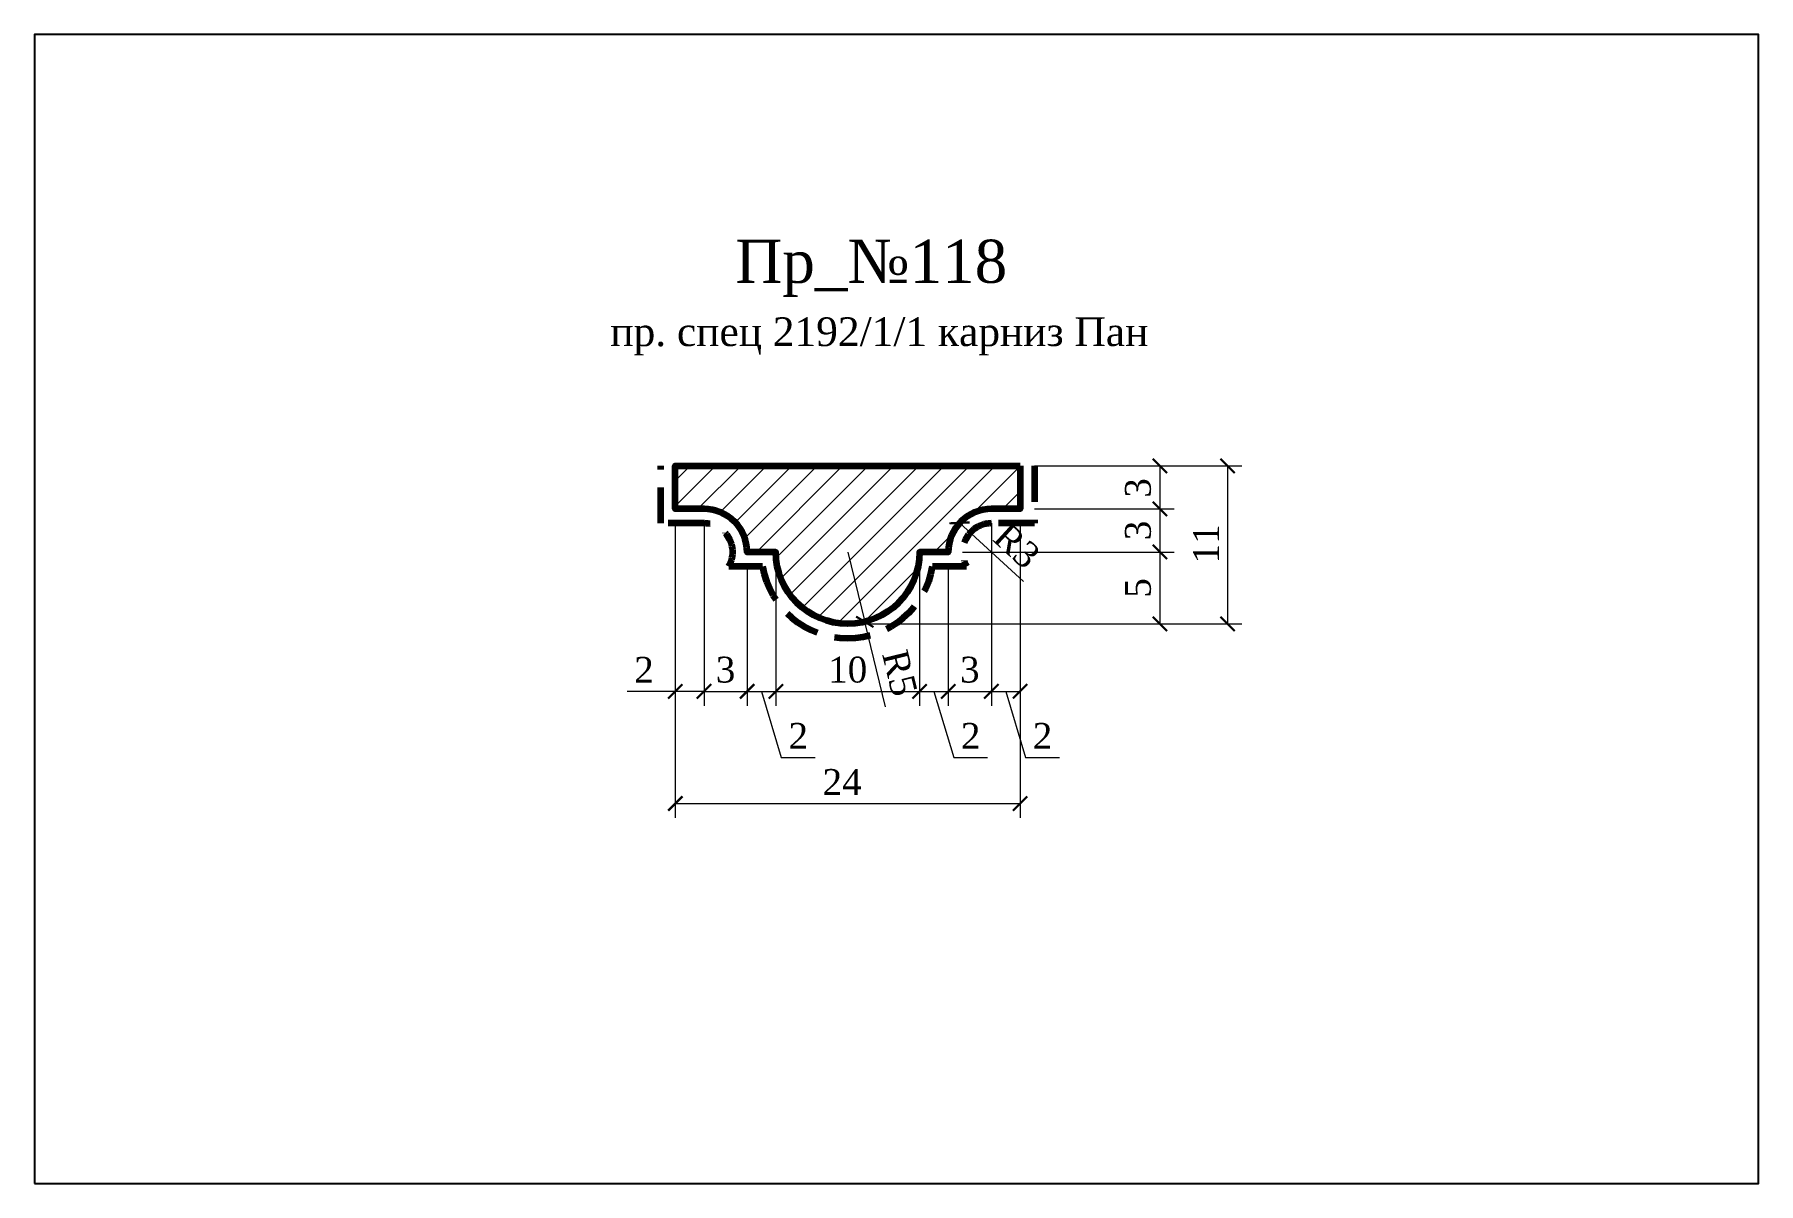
# Model space of a CAD drawing. Header units: millimetres. Extents: x 309122 to 309242, y -98111 to -98031.
import ezdxf

# ---------------------------------------------------------------- set-up
doc = ezdxf.new("R2010")
doc.units = ezdxf.units.MM
doc.header["$MEASUREMENT"] = 0
doc.linetypes.add('HIDDEN', pattern=[0.375, 0.25, -0.125])
doc.layers.add('Outside panel', color=7, linetype='Continuous', lineweight=18, true_color=0x7f5e57)
doc.layers.add('линия 15', color=7, linetype='Continuous', lineweight=15)
doc.layers.add('линия 50', color=1, linetype='Continuous', lineweight=140)
doc.styles.add('ELECT', font='times.ttf')
doc.styles.get("Standard").update_dxf_attribs({"font": 'times.ttf'})
doc.dimstyles.new('M_1', dxfattribs={"dimtxt": 1.8, "dimasz": 1, "dimexe": 1, "dimexo": 1, "dimgap": 0.6, "dimtad": 1, "dimdec": 0, "dimdsep": 46, "dimtxsty": 'Standard', "dimblk": 'ARCHTICK', "dimcen": -5, "dimclrd": 7, "dimclre": 7, "dimclrt": 7, "dimadec": 0, "dimazin": 0, "dimtfac": 1, "dimtdec": 0, "dimtmove": 0, "dimatfit": 3, "dimfxl": 1, "dimtolj": 1, "dimtzin": 0, "dimlwd": 5, "dimlwe": 5, "dimarcsym": 0})

# ---------------------------------------------------------------- blocks, each defined once
blk = doc.blocks.new('_ArchTick')
at = {"color": 0, "linetype": 'ByBlock', "const_width": 0.15}
blk.add_lwpolyline([(-0.5, -0.5), (0.5, 0.5)], dxfattribs=at)
blk = doc.blocks.new('*D14')
at = {"layer": 'Defpoints', "color": 0, "ltscale": 1000, "transparency": 16777216}
for p in [(309178.18, -98067.06), (309179.37, -98071.92)]:
    blk.add_point(p, dxfattribs=at)
at = {"layer": 'линия 15', "color": 7, "lineweight": 5, "ltscale": 1000, "transparency": 16777216}
for p in [(309178.18, -98067.06), (309180.81, -98077.83)]:
    blk.add_line(p, (309179.37, -98071.92), dxfattribs=at)
at = {"layer": 'линия 15', "color": 7, "lineweight": 5, "ltscale": 1000, "transparency": 16777216, "rotation": 103.742993231474}
blk.add_blockref('_ArchTick', (309179.37, -98071.92), dxfattribs=at)
at = {"layer": 'линия 15', "color": 7, "ltscale": 1000, "transparency": 16777216, "insert": (309181.8, -98075.48), "char_height": 1.8, "attachment_point": 5, "rotation": 283.743}
blk.add_mtext('\\A1;R5', dxfattribs=at)
blk = doc.blocks.new('*D13')
at = {"layer": 'Defpoints', "color": 0, "ltscale": 1000, "transparency": 16777216}
for p in [(309185.97, -98065.03), (309188.18, -98067.06)]:
    blk.add_point(p, dxfattribs=at)
at = {"layer": 'линия 15', "color": 7, "lineweight": 5, "ltscale": 1000, "transparency": 16777216}
blk.add_line((309190.42, -98069.11), (309185.97, -98065.03), dxfattribs=at)
at = {"layer": 'линия 15', "color": 7, "lineweight": 5, "ltscale": 1000, "transparency": 16777216, "rotation": 137.4975540588135}
blk.add_blockref('_ArchTick', (309185.97, -98065.03), dxfattribs=at)
at = {"layer": 'линия 15', "color": 7, "ltscale": 1000, "transparency": 16777216, "insert": (309189.95, -98066.63), "char_height": 1.8, "attachment_point": 5, "rotation": 317.4976}
blk.add_mtext('\\A1;R3', dxfattribs=at)
blk = doc.blocks.new('*D12')
at = {"layer": 'Defpoints', "color": 0, "ltscale": 1000, "transparency": 16777216}
for p in [(309190.18, -98061.06), (309178.18, -98072.06), (309204.62, -98072.06)]:
    blk.add_point(p, dxfattribs=at)
at = {"layer": 'линия 15', "color": 7, "lineweight": 5, "ltscale": 1000, "transparency": 16777216}
for p, q in [((309191.18, -98061.06), (309205.62, -98061.06)), ((309204.62, -98061.06), (309204.62, -98072.06)), ((309179.18, -98072.06), (309205.62, -98072.06))]:
    blk.add_line(p, q, dxfattribs=at)
for p, rotation in [((309204.62, -98061.06), 90), ((309204.62, -98072.06), 270)]:
    blk.add_blockref('_ArchTick', p, dxfattribs=dict(at, rotation=rotation))
at = {"layer": 'линия 15', "color": 7, "ltscale": 1000, "transparency": 16777216, "insert": (309203.12, -98066.49), "char_height": 1.8, "attachment_point": 5, "rotation": 90}
blk.add_mtext('\\A1;11', dxfattribs=at)
blk = doc.blocks.new('*D11')
at = {"layer": 'Defpoints', "color": 0, "ltscale": 1000, "transparency": 16777216}
for p in [(309185.18, -98067.06), (309178.18, -98072.06), (309199.91, -98072.06)]:
    blk.add_point(p, dxfattribs=at)
at = {"layer": 'линия 15', "color": 7, "lineweight": 5, "ltscale": 1000, "transparency": 16777216}
for p, q in [((309186.18, -98067.06), (309200.91, -98067.06)), ((309199.91, -98067.06), (309199.91, -98072.06)), ((309179.18, -98072.06), (309200.91, -98072.06))]:
    blk.add_line(p, q, dxfattribs=at)
for p, rotation in [((309199.91, -98067.06), 90), ((309199.91, -98072.06), 270)]:
    blk.add_blockref('_ArchTick', p, dxfattribs=dict(at, rotation=rotation))
at = {"layer": 'линия 15', "color": 7, "ltscale": 1000, "transparency": 16777216, "insert": (309198.39, -98069.56), "char_height": 1.8, "attachment_point": 5, "rotation": 90}
blk.add_mtext('\\A1;5', dxfattribs=at)
blk = doc.blocks.new('*D10')
at = {"layer": 'Defpoints', "color": 0, "ltscale": 1000, "transparency": 16777216}
for p in [(309190.18, -98064.06), (309185.18, -98067.06), (309199.91, -98067.06)]:
    blk.add_point(p, dxfattribs=at)
at = {"layer": 'линия 15', "color": 7, "lineweight": 5, "ltscale": 1000, "transparency": 16777216}
for p, q in [((309191.18, -98064.06), (309200.91, -98064.06)), ((309199.91, -98064.06), (309199.91, -98067.06)), ((309186.18, -98067.06), (309200.91, -98067.06))]:
    blk.add_line(p, q, dxfattribs=at)
for p, rotation in [((309199.91, -98064.06), 90), ((309199.91, -98067.06), 270)]:
    blk.add_blockref('_ArchTick', p, dxfattribs=dict(at, rotation=rotation))
at = {"layer": 'линия 15', "color": 7, "ltscale": 1000, "transparency": 16777216, "insert": (309198.39, -98065.56), "char_height": 1.8, "attachment_point": 5, "rotation": 90}
blk.add_mtext('\\A1;3', dxfattribs=at)
blk = doc.blocks.new('*D9')
at = {"layer": 'Defpoints', "color": 0, "ltscale": 1000, "transparency": 16777216}
for p in [(309190.18, -98061.06), (309190.18, -98064.06), (309199.91, -98064.06)]:
    blk.add_point(p, dxfattribs=at)
at = {"layer": 'линия 15', "color": 7, "lineweight": 5, "ltscale": 1000, "transparency": 16777216}
for p, q in [((309191.18, -98061.06), (309200.91, -98061.06)), ((309199.91, -98061.06), (309199.91, -98064.06)), ((309191.18, -98064.06), (309200.91, -98064.06))]:
    blk.add_line(p, q, dxfattribs=at)
for p, rotation in [((309199.91, -98061.06), 90), ((309199.91, -98064.06), 270)]:
    blk.add_blockref('_ArchTick', p, dxfattribs=dict(at, rotation=rotation))
at = {"layer": 'линия 15', "color": 7, "ltscale": 1000, "transparency": 16777216, "insert": (309198.39, -98062.6), "char_height": 1.8, "attachment_point": 5, "rotation": 90}
blk.add_mtext('\\A1;3', dxfattribs=at)
blk = doc.blocks.new('*D8')
at = {"layer": 'Defpoints', "color": 0, "ltscale": 1000, "transparency": 16777216}
for p in [(309166.18, -98064.06), (309190.18, -98064.06), (309190.18, -98084.57)]:
    blk.add_point(p, dxfattribs=at)
at = {"layer": 'линия 15', "color": 7, "lineweight": 5, "ltscale": 1000, "transparency": 16777216}
for p, q in [((309166.18, -98065.06), (309166.18, -98085.57)), ((309190.18, -98065.06), (309190.18, -98085.57)), ((309166.18, -98084.57), (309190.18, -98084.57))]:
    blk.add_line(p, q, dxfattribs=at)
at = {"layer": 'линия 15', "color": 7, "lineweight": 5, "ltscale": 1000, "transparency": 16777216, "rotation": 180}
blk.add_blockref('_ArchTick', (309166.18, -98084.57), dxfattribs=at)
at = {"layer": 'линия 15', "color": 7, "lineweight": 5, "ltscale": 1000, "transparency": 16777216}
blk.add_blockref('_ArchTick', (309190.18, -98084.57), dxfattribs=at)
at = {"layer": 'линия 15', "color": 7, "ltscale": 1000, "transparency": 16777216, "insert": (309177.79, -98083.07), "char_height": 1.8, "attachment_point": 5}
blk.add_mtext('\\A1;24', dxfattribs=at)
blk = doc.blocks.new('*D7')
at = {"layer": 'Defpoints', "color": 0, "ltscale": 1000, "transparency": 16777216}
for p in [(309188.18, -98064.06), (309190.18, -98064.06), (309190.18, -98076.76)]:
    blk.add_point(p, dxfattribs=at)
at = {"layer": 'линия 15', "color": 7, "lineweight": 5, "ltscale": 1000, "transparency": 16777216}
for p, q in [((309188.18, -98065.06), (309188.18, -98077.76)), ((309190.18, -98065.06), (309190.18, -98077.76)), ((309188.18, -98076.76), (309190.18, -98076.76)), ((309189.18, -98076.76), (309190.56, -98081.36)), ((309190.56, -98081.36), (309192.92, -98081.36))]:
    blk.add_line(p, q, dxfattribs=at)
at = {"layer": 'линия 15', "color": 7, "lineweight": 5, "ltscale": 1000, "transparency": 16777216, "rotation": 180}
blk.add_blockref('_ArchTick', (309188.18, -98076.76), dxfattribs=at)
at = {"layer": 'линия 15', "color": 7, "lineweight": 5, "ltscale": 1000, "transparency": 16777216}
blk.add_blockref('_ArchTick', (309190.18, -98076.76), dxfattribs=at)
at = {"layer": 'линия 15', "color": 7, "ltscale": 1000, "transparency": 16777216, "insert": (309191.74, -98079.86), "char_height": 1.8, "attachment_point": 5}
blk.add_mtext('\\A1;2', dxfattribs=at)
blk = doc.blocks.new('*D5')
at = {"layer": 'Defpoints', "color": 0, "ltscale": 1000, "transparency": 16777216}
for p in [(309183.18, -98067.06), (309185.18, -98067.06), (309185.18, -98076.76)]:
    blk.add_point(p, dxfattribs=at)
at = {"layer": 'линия 15', "color": 7, "lineweight": 5, "ltscale": 1000, "transparency": 16777216}
for p, q in [((309183.18, -98068.06), (309183.18, -98077.76)), ((309185.18, -98068.06), (309185.18, -98077.76)), ((309183.18, -98076.76), (309185.18, -98076.76)), ((309184.18, -98076.76), (309185.56, -98081.36)), ((309185.56, -98081.36), (309187.92, -98081.36))]:
    blk.add_line(p, q, dxfattribs=at)
at = {"layer": 'линия 15', "color": 7, "lineweight": 5, "ltscale": 1000, "transparency": 16777216, "rotation": 180}
blk.add_blockref('_ArchTick', (309183.18, -98076.76), dxfattribs=at)
at = {"layer": 'линия 15', "color": 7, "lineweight": 5, "ltscale": 1000, "transparency": 16777216}
blk.add_blockref('_ArchTick', (309185.18, -98076.76), dxfattribs=at)
at = {"layer": 'линия 15', "color": 7, "ltscale": 1000, "transparency": 16777216, "insert": (309186.74, -98079.86), "char_height": 1.8, "attachment_point": 5}
blk.add_mtext('\\A1;2', dxfattribs=at)
blk = doc.blocks.new('*D3')
at = {"layer": 'Defpoints', "color": 0, "ltscale": 1000, "transparency": 16777216}
for p in [(309171.18, -98067.06), (309173.18, -98067.06), (309173.18, -98076.76)]:
    blk.add_point(p, dxfattribs=at)
at = {"layer": 'линия 15', "color": 7, "lineweight": 5, "ltscale": 1000, "transparency": 16777216}
for p, q in [((309171.18, -98068.06), (309171.18, -98077.76)), ((309173.18, -98068.06), (309173.18, -98077.76)), ((309171.18, -98076.76), (309173.18, -98076.76)), ((309172.18, -98076.76), (309173.56, -98081.36)), ((309173.56, -98081.36), (309175.92, -98081.36))]:
    blk.add_line(p, q, dxfattribs=at)
at = {"layer": 'линия 15', "color": 7, "lineweight": 5, "ltscale": 1000, "transparency": 16777216, "rotation": 180}
blk.add_blockref('_ArchTick', (309171.18, -98076.76), dxfattribs=at)
at = {"layer": 'линия 15', "color": 7, "lineweight": 5, "ltscale": 1000, "transparency": 16777216}
blk.add_blockref('_ArchTick', (309173.18, -98076.76), dxfattribs=at)
at = {"layer": 'линия 15', "color": 7, "ltscale": 1000, "transparency": 16777216, "insert": (309174.74, -98079.86), "char_height": 1.8, "attachment_point": 5}
blk.add_mtext('\\A1;2', dxfattribs=at)
blk = doc.blocks.new('*D1')
at = {"layer": 'Defpoints', "color": 0, "ltscale": 1000, "transparency": 16777216}
for p in [(309166.18, -98064.06), (309168.18, -98064.06), (309168.18, -98076.76)]:
    blk.add_point(p, dxfattribs=at)
at = {"layer": 'линия 15', "color": 7, "lineweight": 5, "ltscale": 1000, "transparency": 16777216}
for p, q in [((309166.18, -98065.06), (309166.18, -98077.76)), ((309168.18, -98065.06), (309168.18, -98077.76)), ((309166.18, -98076.76), (309162.82, -98076.76)), ((309168.18, -98076.76), (309166.18, -98076.76))]:
    blk.add_line(p, q, dxfattribs=at)
at = {"layer": 'линия 15', "color": 7, "lineweight": 5, "ltscale": 1000, "transparency": 16777216, "rotation": 180}
blk.add_blockref('_ArchTick', (309166.18, -98076.76), dxfattribs=at)
at = {"layer": 'линия 15', "color": 7, "lineweight": 5, "ltscale": 1000, "transparency": 16777216}
blk.add_blockref('_ArchTick', (309168.18, -98076.76), dxfattribs=at)
at = {"layer": 'линия 15', "color": 7, "ltscale": 1000, "transparency": 16777216, "insert": (309164, -98075.26), "char_height": 1.8, "attachment_point": 5}
blk.add_mtext('\\A1;2', dxfattribs=at)

msp = doc.modelspace()

# ---------------------------------------------------------------- hatches: boundary and pattern name
at = {"layer": 'Outside panel', "ltscale": 1000}
h = msp.add_hatch(dxfattribs=at)
h.set_pattern_fill('ANSI31', color=256, scale=10)
h.set_pattern_definition([(45, (99.4882, -7137.932), (-0.8838834765, 0.8838834765), [])])
h.paths.add_polyline_path([(309188.18, -98064.06), (309190.18, -98064.06), (309190.18, -98061.06), (309166.18, -98061.06), (309166.18, -98064.06), (309168.18, -98064.06, -0.414214), (309171.18, -98067.06), (309173.18, -98067.06, 1), (309183.18, -98067.06), (309185.18, -98067.06, -0.414214)])

# ---------------------------------------------------------------- linework, layer by layer
at = {"color": 6, "ltscale": 1000}
msp.add_lwpolyline([(309121.58, -98111.03), (309241.58, -98111.03), (309241.58, -98031.03), (309121.58, -98031.03)], close=True, dxfattribs=at)
at = {"layer": 'линия 50', "color": 1, "linetype": 'HIDDEN', "ltscale": 10, "true_color": 0xff0909}
msp.add_lwpolyline([(309191.18, -98061.06), (309191.18, -98065.06), (309188.18, -98065.06, 0.577351), (309186.45, -98068.06), (309184.09, -98068.06, -0.845153), (309172.26, -98068.06), (309169.91, -98068.06, 0.577351), (309168.18, -98065.06), (309165.18, -98065.06), (309165.18, -98061.06)], format="xyb", dxfattribs=at)
at = {"layer": 'линия 50', "color": 7}
msp.add_lwpolyline([(309190.18, -98061.06), (309190.18, -98064.06), (309188.18, -98064.06, 0.414214), (309185.18, -98067.06), (309183.18, -98067.06, -1), (309173.18, -98067.06), (309171.18, -98067.06, 0.414214), (309168.18, -98064.06), (309166.18, -98064.06), (309166.18, -98061.06), (309190.18, -98061.06)], format="xyb", dxfattribs=at)

# ---------------------------------------------------------------- texts
at = {"color": 5, "ltscale": 1000, "style": 'ELECT'}
msp.add_text('Пр_№118', height=3, dxfattribs=at).set_placement((309170.36, -98048.32))
at = {"color": 7, "ltscale": 1000, "style": 'ELECT'}
msp.add_text('пр. спец 2192/1/1 карниз Пан ', height=2, dxfattribs=at).set_placement((309161.66, -98052.72))

# ---------------------------------------------------------------- dimensions: what is measured, and where the dimension line sits
at = {"layer": 'линия 15', "color": 5, "ltscale": 1000}
for base, p2, picture, middle in [((309204.62, -98072.06), (309178.18, -98072.06), '*D12', (309204.62, -98066.49)), ((309199.91, -98064.06), (309190.18, -98064.06), '*D9', (309199.91, -98062.6))]:
    dim = msp.add_linear_dim(base=base, p1=(309190.18, -98061.06), p2=p2, angle=90, dimstyle='M_1', dxfattribs=at)
    dim.commit()
    dim.dimension.update_dxf_attribs({"geometry": picture, "text_midpoint": middle, "dimtype": 128})
for base, p1, p2, picture, middle in [((309199.91, -98067.06), (309190.18, -98064.06), (309185.18, -98067.06), '*D10', (309198.39, -98065.56)), ((309199.91, -98072.06), (309185.18, -98067.06), (309178.18, -98072.06), '*D11', (309198.39, -98069.56))]:
    dim = msp.add_linear_dim(base=base, p1=p1, p2=p2, angle=90, dimstyle='M_1', dxfattribs=at)
    dim.commit()
    dim.dimension.update_dxf_attribs({"geometry": picture, "text_midpoint": middle})
for base, p2, picture, middle in [((309168.18, -98076.76), (309168.18, -98064.06), '*D1', (309164, -98076.76)), ((309190.18, -98084.57), (309190.18, -98064.06), '*D8', (309177.79, -98084.57))]:
    dim = msp.add_linear_dim(base=base, p1=(309166.18, -98064.06), p2=p2, dimstyle='M_1', dxfattribs=at)
    dim.commit()
    dim.dimension.update_dxf_attribs({"geometry": picture, "text_midpoint": middle, "dimtype": 128})
for base, p1, p2 in [((309171.18, -98076.76), (309168.18, -98064.06), (309171.18, -98067.06)), ((309188.18, -98076.76), (309185.18, -98067.06), (309188.18, -98064.06)), ((309183.18, -98076.76), (309173.18, -98067.06), (309183.18, -98067.06))]:
    msp.add_linear_dim(base=base, p1=p1, p2=p2, dimstyle='M_1', dxfattribs=at).render()
dim = msp.add_radius_dim(center=(309188.18, -98067.06), mpoint=(309185.97, -98065.03), dimstyle='M_1', dxfattribs=at)
dim.commit()
dim.dimension.update_dxf_attribs({"geometry": '*D13', "text_midpoint": (309188.93, -98067.75), "dimtype": 132})
for base, p1, p2, picture, middle in [((309190.18, -98076.76), (309188.18, -98064.06), (309190.18, -98064.06), '*D7', (309191.16, -98079.86)), ((309173.18, -98076.76), (309171.18, -98067.06), (309173.18, -98067.06), '*D3', (309174.16, -98079.86)), ((309185.18, -98076.76), (309183.18, -98067.06), (309185.18, -98067.06), '*D5', (309186.16, -98079.86))]:
    dim = msp.add_linear_dim(base=base, p1=p1, p2=p2, dimstyle='M_1', dxfattribs=at)
    dim.commit()
    dim.dimension.update_dxf_attribs({"geometry": picture, "text_midpoint": middle})
dim = msp.add_radius_dim(center=(309178.18, -98067.06), mpoint=(309179.37, -98071.92), dimstyle='M_1', dxfattribs=at)
dim.commit()
dim.dimension.update_dxf_attribs({"geometry": '*D14', "text_midpoint": (309181.8, -98075.48)})

doc.saveas('drawing.dxf')
